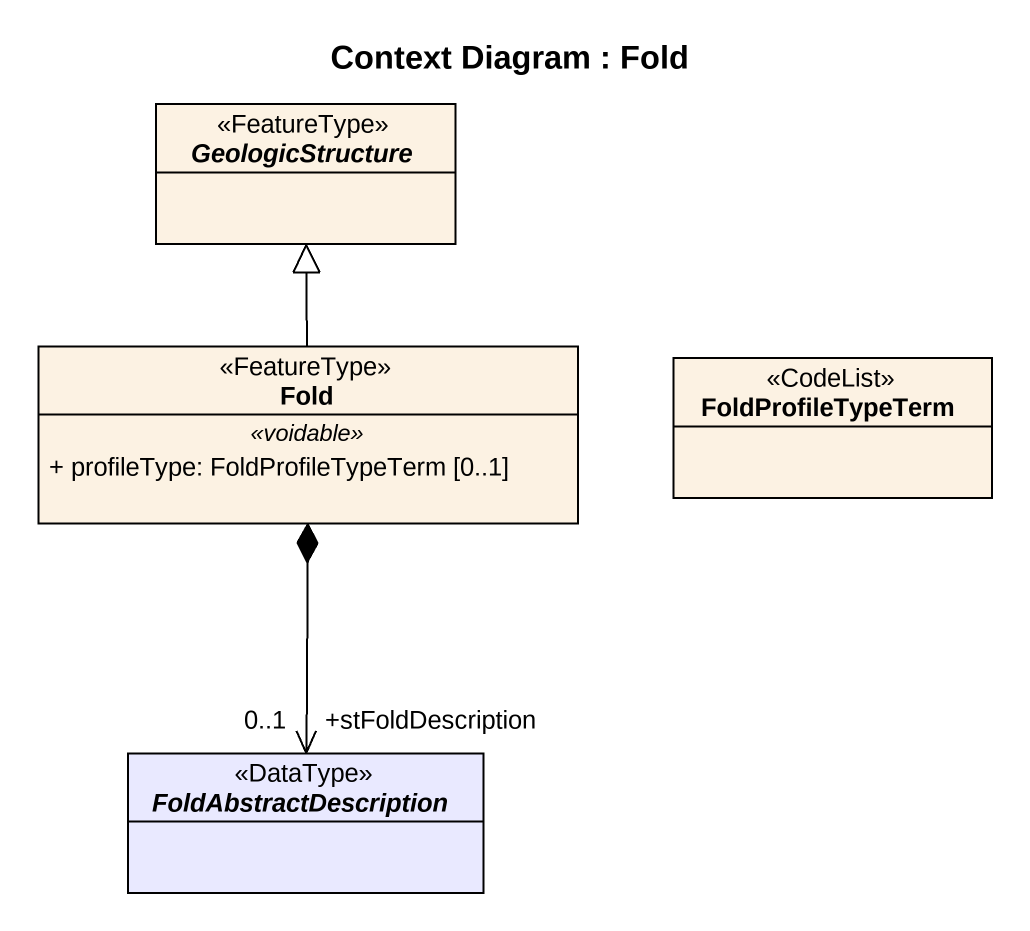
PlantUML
@startuml
title Context Diagram : Fold
hide circle
hide empty members
skinparam classAttributeIconSize 0
abstract class GeologicStructure <<FeatureType>> #FCF2E3
class Fold <<FeatureType>> #FCF2E3 {
  .. <<voidable>> ..
  + profileType: FoldProfileTypeTerm [0..1]
}
class FoldProfileTypeTerm <<CodeList>> #FCF2E3
abstract class FoldAbstractDescription <<DataType>> #E9E9FF
Fold -up-|> GeologicStructure
Fold *--> "+stFoldDescription\n0..1" FoldAbstractDescription
@enduml
